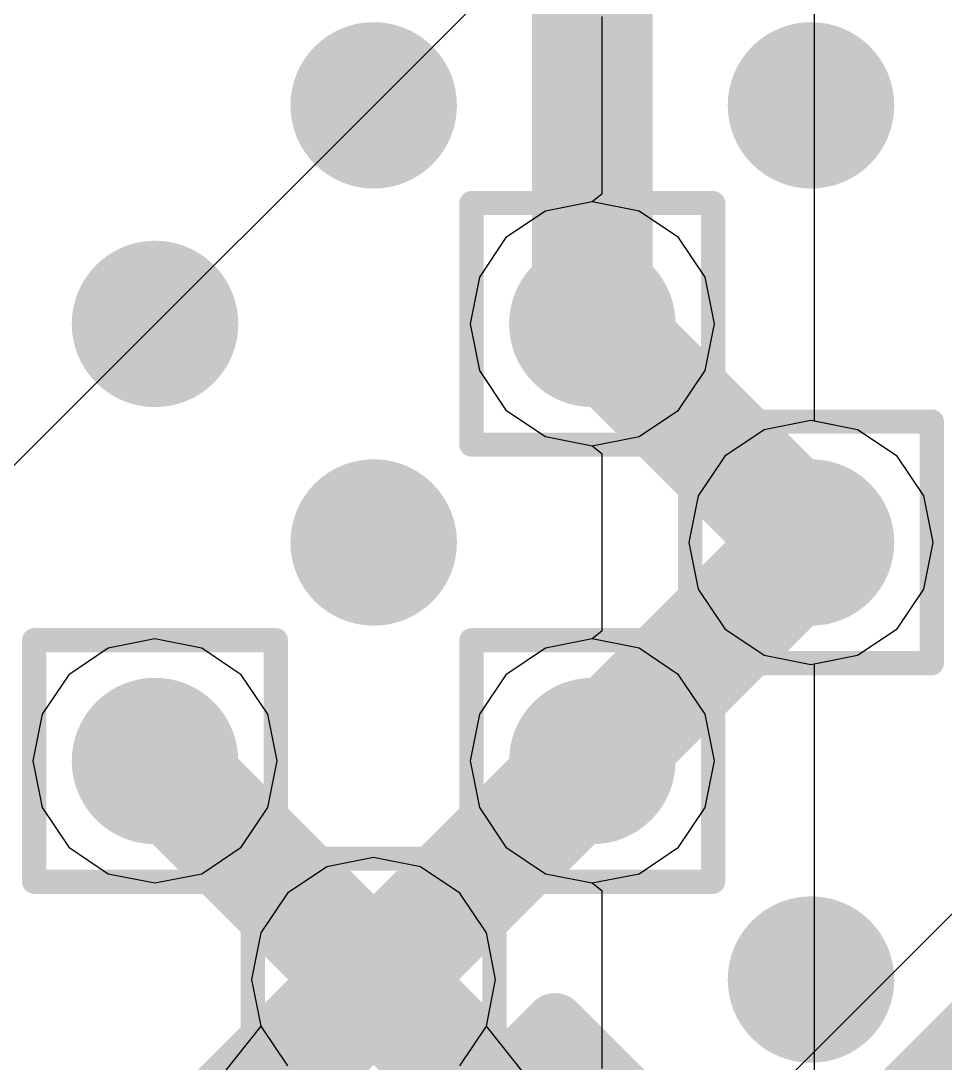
# Model space of a CAD drawing. Header units: inches. Extents: x -6 to 284, y -12 to 154.
# Drawn here: x 53.666 to 55.609, y 13.156 to 15.348 of the extents above; entities that cross this region are included whole.
import ezdxf

# ---------------------------------------------------------------- set-up
doc = ezdxf.new("R2010")
doc.units = ezdxf.units.IN
for name, color, linetype in [('Bottom Layer', 5, 'Continuous'), ('Bottom Overlay', 54, 'Continuous'), ('Bottom Paste', 16, 'Continuous'), ('Bottom Solder', 6, 'Continuous'), ('Drill Drawing', 1, 'Continuous'), ('GND-1', 16, 'Continuous'), ('GND-2', 90, 'Continuous'), ('GND-3', 216, 'Continuous'), ('GND-4', 54, 'Continuous'), ('PWR-1', 156, 'Continuous'), ('PWR-2', 130, 'Continuous'), ('Signal L1', 76, 'Continuous'), ('Signal L2', 6, 'Continuous'), ('Top Layer', 1, 'Continuous'), ('Top Paste', 8, 'Continuous'), ('Top Solder', 216, 'Continuous'), ('Via Holes', 16, 'Continuous')]:
    doc.layers.add(name, color=color, linetype=linetype)

# ---------------------------------------------------------------- blocks, each defined once
blk = doc.blocks.new('BGA_565_15_5_14_4__132')
at = {"layer": 'Top Layer'}
h = blk.add_hatch(color=1, dxfattribs=at)
edge = h.paths.add_edge_path()
edge.add_arc((-4.225, -2.925), 0.125, 0, 360)
h = blk.add_hatch(color=1, dxfattribs=at)
edge = h.paths.add_edge_path()
edge.add_arc((-4.875, -3.575), 0.125, 0, 360)
h = blk.add_hatch(color=1, dxfattribs=at)
edge = h.paths.add_edge_path()
edge.add_arc((-4.225, -3.575), 0.125, 0, 360)
h = blk.add_hatch(color=1, dxfattribs=at)
edge = h.paths.add_edge_path()
edge.add_arc((-3.575, -3.575), 0.125, 0, 360)
h = blk.add_hatch(color=1, dxfattribs=at)
edge = h.paths.add_edge_path()
edge.add_arc((-5.525, -4.225), 0.125, 0, 360)
h = blk.add_hatch(color=1, dxfattribs=at)
edge = h.paths.add_edge_path()
edge.add_arc((-4.875, -4.225), 0.125, 0, 360)
h = blk.add_hatch(color=1, dxfattribs=at)
edge = h.paths.add_edge_path()
edge.add_arc((-4.225, -4.225), 0.125, 0, 360)
h = blk.add_hatch(color=1, dxfattribs=at)
edge = h.paths.add_edge_path()
edge.add_arc((-3.575, -4.225), 0.125, 0, 360)
h = blk.add_hatch(color=1, dxfattribs=at)
edge = h.paths.add_edge_path()
edge.add_arc((-4.875, -4.875), 0.125, 0, 360)
h = blk.add_hatch(color=1, dxfattribs=at)
edge = h.paths.add_edge_path()
edge.add_arc((-4.225, -4.875), 0.125, 0, 360)
at = {"layer": 'Top Paste'}
h = blk.add_hatch(color=8, dxfattribs=at)
edge = h.paths.add_edge_path()
edge.add_arc((-4.225, -2.925), 0.125, 0, 360)
h = blk.add_hatch(color=8, dxfattribs=at)
edge = h.paths.add_edge_path()
edge.add_arc((-4.875, -3.575), 0.125, 0, 360)
h = blk.add_hatch(color=8, dxfattribs=at)
edge = h.paths.add_edge_path()
edge.add_arc((-4.225, -3.575), 0.125, 0, 360)
h = blk.add_hatch(color=8, dxfattribs=at)
edge = h.paths.add_edge_path()
edge.add_arc((-3.575, -3.575), 0.125, 0, 360)
h = blk.add_hatch(color=8, dxfattribs=at)
edge = h.paths.add_edge_path()
edge.add_arc((-5.525, -4.225), 0.125, 0, 360)
h = blk.add_hatch(color=8, dxfattribs=at)
edge = h.paths.add_edge_path()
edge.add_arc((-4.875, -4.225), 0.125, 0, 360)
h = blk.add_hatch(color=8, dxfattribs=at)
edge = h.paths.add_edge_path()
edge.add_arc((-4.225, -4.225), 0.125, 0, 360)
h = blk.add_hatch(color=8, dxfattribs=at)
edge = h.paths.add_edge_path()
edge.add_arc((-3.575, -4.225), 0.125, 0, 360)
h = blk.add_hatch(color=8, dxfattribs=at)
edge = h.paths.add_edge_path()
edge.add_arc((-4.875, -4.875), 0.125, 0, 360)
h = blk.add_hatch(color=8, dxfattribs=at)
edge = h.paths.add_edge_path()
edge.add_arc((-4.225, -4.875), 0.125, 0, 360)
at = {"layer": 'Top Solder'}
h = blk.add_hatch(color=216, dxfattribs=at)
edge = h.paths.add_edge_path()
edge.add_arc((-4.225, -2.925), 0.175, 0, 360)
h = blk.add_hatch(color=216, dxfattribs=at)
edge = h.paths.add_edge_path()
edge.add_arc((-4.875, -3.575), 0.175, 0, 360)
h = blk.add_hatch(color=216, dxfattribs=at)
edge = h.paths.add_edge_path()
edge.add_arc((-4.225, -3.575), 0.175, 0, 360)
h = blk.add_hatch(color=216, dxfattribs=at)
edge = h.paths.add_edge_path()
edge.add_arc((-3.575, -3.575), 0.175, 0, 360)
h = blk.add_hatch(color=216, dxfattribs=at)
edge = h.paths.add_edge_path()
edge.add_arc((-5.525, -4.225), 0.175, 0, 360)
h = blk.add_hatch(color=216, dxfattribs=at)
edge = h.paths.add_edge_path()
edge.add_arc((-4.875, -4.225), 0.175, 0, 360)
h = blk.add_hatch(color=216, dxfattribs=at)
edge = h.paths.add_edge_path()
edge.add_arc((-4.225, -4.225), 0.175, 0, 360)
h = blk.add_hatch(color=216, dxfattribs=at)
edge = h.paths.add_edge_path()
edge.add_arc((-3.575, -4.225), 0.175, 0, 360)
h = blk.add_hatch(color=216, dxfattribs=at)
edge = h.paths.add_edge_path()
edge.add_arc((-4.875, -4.875), 0.175, 0, 360)
h = blk.add_hatch(color=216, dxfattribs=at)
edge = h.paths.add_edge_path()
edge.add_arc((-4.225, -4.875), 0.175, 0, 360)
blk = doc.blocks.new('CAP_0201_B_361')
at = {"layer": 'Bottom Layer'}
for points in [[(-0.45, 0.15), (-0.15, 0.15), (-0.15, -0.15), (-0.45, -0.15)], [(0.15, 0.15), (0.45, 0.15), (0.45, -0.15), (0.15, -0.15)]]:
    blk.add_hatch(color=5, dxfattribs=at).paths.add_polyline_path(points)
at = {"layer": 'Bottom Paste'}
for points in [[(-0.45, 0.15), (-0.15, 0.15), (-0.15, -0.15), (-0.45, -0.15)], [(0.15, 0.15), (0.45, 0.15), (0.45, -0.15), (0.15, -0.15)]]:
    blk.add_hatch(color=16, dxfattribs=at).paths.add_polyline_path(points)
at = {"layer": 'Bottom Solder'}
for points in [[(-0.505, 0.205), (-0.095, 0.205), (-0.095, -0.205), (-0.505, -0.205)], [(0.095, 0.205), (0.505, 0.205), (0.505, -0.205), (0.095, -0.205)]]:
    blk.add_hatch(color=6, dxfattribs=at).paths.add_polyline_path(points)
at = {"layer": 'Bottom Overlay'}
for points in [[(-0.5334, 0.2286, 0.127, 0.127, 0), (-0.2032, 0.2286, 0.127, 0.127, 0)], [(-0.5334, -0.2286, 0.127, 0.127, 0), (-0.5334, 0.2286, 0.127, 0.127, 0)], [(0.2032, 0.2286, 0.127, 0.127, 0), (0.5334, 0.2286, 0.127, 0.127, 0)], [(0.5334, -0.2286, 0.127, 0.127, 0), (0.5334, 0.2286, 0.127, 0.127, 0)], [(-0.5334, -0.2286, 0.127, 0.127, 0), (-0.2032, -0.2286, 0.127, 0.127, 0)], [(0.2032, -0.2286, 0.127, 0.127, 0), (0.5334, -0.2286, 0.127, 0.127, 0)]]:
    blk.add_lwpolyline(points, format="xyseb", dxfattribs=at)
for points in [[(-0.5651, 0.2286, 0.0635, 0.0635, 1), (-0.5016, 0.2286, 0.0635, 0.0635, 1)], [(-0.5651, 0.2286, 0.0635, 0.0635, 1), (-0.5016, 0.2286, 0.0635, 0.0635, 1)], [(-0.2349, 0.2286, 0.0635, 0.0635, 1), (-0.1714, 0.2286, 0.0635, 0.0635, 1)], [(0.1714, 0.2286, 0.0635, 0.0635, 1), (0.2349, 0.2286, 0.0635, 0.0635, 1)], [(0.5016, 0.2286, 0.0635, 0.0635, 1), (0.5651, 0.2286, 0.0635, 0.0635, 1)], [(0.5016, 0.2286, 0.0635, 0.0635, 1), (0.5651, 0.2286, 0.0635, 0.0635, 1)], [(-0.5651, -0.2286, 0.0635, 0.0635, 1), (-0.5016, -0.2286, 0.0635, 0.0635, 1)], [(-0.5651, -0.2286, 0.0635, 0.0635, 1), (-0.5016, -0.2286, 0.0635, 0.0635, 1)], [(-0.2349, -0.2286, 0.0635, 0.0635, 1), (-0.1714, -0.2286, 0.0635, 0.0635, 1)], [(0.1714, -0.2286, 0.0635, 0.0635, 1), (0.2349, -0.2286, 0.0635, 0.0635, 1)], [(0.5016, -0.2286, 0.0635, 0.0635, 1), (0.5651, -0.2286, 0.0635, 0.0635, 1)], [(0.5016, -0.2286, 0.0635, 0.0635, 1), (0.5651, -0.2286, 0.0635, 0.0635, 1)]]:
    blk.add_lwpolyline(points, format="xyseb", close=True, dxfattribs=at)

msp = doc.modelspace()

# ---------------------------------------------------------------- hatches: boundary and pattern name
at = {"layer": 'Bottom Layer'}
h = msp.add_hatch(color=5, dxfattribs=at)
edge = h.paths.add_edge_path()
edge.add_arc((54.8674, 14.7107), 0.15, 0, 360)
h = msp.add_hatch(color=5, dxfattribs=at)
edge = h.paths.add_edge_path()
edge.add_arc((55.3271, 14.251), 0.15, 0, 360)
h = msp.add_hatch(color=5, dxfattribs=at)
edge = h.paths.add_edge_path()
edge.add_arc((53.9482, 13.7914), 0.15, 0, 360)
h = msp.add_hatch(color=5, dxfattribs=at)
edge = h.paths.add_edge_path()
edge.add_arc((54.8674, 13.7914), 0.15, 0, 360)
h = msp.add_hatch(color=5, dxfattribs=at)
edge = h.paths.add_edge_path()
edge.add_arc((54.4078, 13.3318), 0.15, 0, 360)
at = {"layer": 'GND-1'}
h = msp.add_hatch(color=16, dxfattribs=at)
edge = h.paths.add_edge_path()
edge.add_arc((54.8674, 14.7107), 0.15, 0, 360)
h = msp.add_hatch(color=16, dxfattribs=at)
edge = h.paths.add_edge_path()
edge.add_arc((55.3271, 14.251), 0.15, 0, 360)
h = msp.add_hatch(color=16, dxfattribs=at)
edge = h.paths.add_edge_path()
edge.add_arc((53.9482, 13.7914), 0.15, 0, 360)
h = msp.add_hatch(color=16, dxfattribs=at)
edge = h.paths.add_edge_path()
edge.add_arc((54.8674, 13.7914), 0.15, 0, 360)
h = msp.add_hatch(color=16, dxfattribs=at)
edge = h.paths.add_edge_path()
edge.add_arc((54.4078, 13.3318), 0.15, 0, 360)
at = {"layer": 'GND-2'}
h = msp.add_hatch(color=90, dxfattribs=at)
edge = h.paths.add_edge_path()
edge.add_arc((54.8674, 14.7107), 0.15, 0, 360)
h = msp.add_hatch(color=90, dxfattribs=at)
edge = h.paths.add_edge_path()
edge.add_arc((55.3271, 14.251), 0.15, 0, 360)
h = msp.add_hatch(color=90, dxfattribs=at)
edge = h.paths.add_edge_path()
edge.add_arc((53.9482, 13.7914), 0.15, 0, 360)
h = msp.add_hatch(color=90, dxfattribs=at)
edge = h.paths.add_edge_path()
edge.add_arc((54.8674, 13.7914), 0.15, 0, 360)
h = msp.add_hatch(color=90, dxfattribs=at)
edge = h.paths.add_edge_path()
edge.add_arc((54.4078, 13.3318), 0.15, 0, 360)
at = {"layer": 'GND-3'}
h = msp.add_hatch(color=216, dxfattribs=at)
edge = h.paths.add_edge_path()
edge.add_arc((54.8674, 14.7107), 0.15, 0, 360)
h = msp.add_hatch(color=216, dxfattribs=at)
edge = h.paths.add_edge_path()
edge.add_arc((55.3271, 14.251), 0.15, 0, 360)
h = msp.add_hatch(color=216, dxfattribs=at)
edge = h.paths.add_edge_path()
edge.add_arc((53.9482, 13.7914), 0.15, 0, 360)
h = msp.add_hatch(color=216, dxfattribs=at)
edge = h.paths.add_edge_path()
edge.add_arc((54.8674, 13.7914), 0.15, 0, 360)
h = msp.add_hatch(color=216, dxfattribs=at)
edge = h.paths.add_edge_path()
edge.add_arc((54.4078, 13.3318), 0.15, 0, 360)
at = {"layer": 'GND-4'}
h = msp.add_hatch(color=54, dxfattribs=at)
edge = h.paths.add_edge_path()
edge.add_arc((54.8674, 14.7107), 0.15, 0, 360)
h = msp.add_hatch(color=54, dxfattribs=at)
edge = h.paths.add_edge_path()
edge.add_arc((55.3271, 14.251), 0.15, 0, 360)
h = msp.add_hatch(color=54, dxfattribs=at)
edge = h.paths.add_edge_path()
edge.add_arc((53.9482, 13.7914), 0.15, 0, 360)
h = msp.add_hatch(color=54, dxfattribs=at)
edge = h.paths.add_edge_path()
edge.add_arc((54.8674, 13.7914), 0.15, 0, 360)
h = msp.add_hatch(color=54, dxfattribs=at)
edge = h.paths.add_edge_path()
edge.add_arc((54.4078, 13.3318), 0.15, 0, 360)
at = {"layer": 'PWR-1'}
h = msp.add_hatch(color=156, dxfattribs=at)
edge = h.paths.add_edge_path()
edge.add_arc((54.8674, 14.7107), 0.15, 0, 360)
h = msp.add_hatch(color=156, dxfattribs=at)
edge = h.paths.add_edge_path()
edge.add_arc((55.3271, 14.251), 0.15, 0, 360)
h = msp.add_hatch(color=156, dxfattribs=at)
edge = h.paths.add_edge_path()
edge.add_arc((53.9482, 13.7914), 0.15, 0, 360)
h = msp.add_hatch(color=156, dxfattribs=at)
edge = h.paths.add_edge_path()
edge.add_arc((54.8674, 13.7914), 0.15, 0, 360)
h = msp.add_hatch(color=156, dxfattribs=at)
edge = h.paths.add_edge_path()
edge.add_arc((54.4078, 13.3318), 0.15, 0, 360)
at = {"layer": 'PWR-2'}
h = msp.add_hatch(color=130, dxfattribs=at)
edge = h.paths.add_edge_path()
edge.add_arc((54.8674, 14.7107), 0.15, 0, 360)
h = msp.add_hatch(color=130, dxfattribs=at)
edge = h.paths.add_edge_path()
edge.add_arc((55.3271, 14.251), 0.15, 0, 360)
h = msp.add_hatch(color=130, dxfattribs=at)
edge = h.paths.add_edge_path()
edge.add_arc((53.9482, 13.7914), 0.15, 0, 360)
h = msp.add_hatch(color=130, dxfattribs=at)
edge = h.paths.add_edge_path()
edge.add_arc((54.8674, 13.7914), 0.15, 0, 360)
h = msp.add_hatch(color=130, dxfattribs=at)
edge = h.paths.add_edge_path()
edge.add_arc((54.4078, 13.3318), 0.15, 0, 360)
at = {"layer": 'Signal L1'}
h = msp.add_hatch(color=76, dxfattribs=at)
edge = h.paths.add_edge_path()
edge.add_arc((54.8674, 14.7107), 0.15, 0, 360)
h = msp.add_hatch(color=76, dxfattribs=at)
edge = h.paths.add_edge_path()
edge.add_arc((55.3271, 14.251), 0.15, 0, 360)
h = msp.add_hatch(color=76, dxfattribs=at)
edge = h.paths.add_edge_path()
edge.add_arc((53.9482, 13.7914), 0.15, 0, 360)
h = msp.add_hatch(color=76, dxfattribs=at)
edge = h.paths.add_edge_path()
edge.add_arc((54.8674, 13.7914), 0.15, 0, 360)
h = msp.add_hatch(color=76, dxfattribs=at)
edge = h.paths.add_edge_path()
edge.add_arc((54.4078, 13.3318), 0.15, 0, 360)
at = {"layer": 'Signal L2'}
h = msp.add_hatch(color=6, dxfattribs=at)
edge = h.paths.add_edge_path()
edge.add_arc((54.8674, 14.7107), 0.15, 0, 360)
h = msp.add_hatch(color=6, dxfattribs=at)
edge = h.paths.add_edge_path()
edge.add_arc((55.3271, 14.251), 0.15, 0, 360)
h = msp.add_hatch(color=6, dxfattribs=at)
edge = h.paths.add_edge_path()
edge.add_arc((53.9482, 13.7914), 0.15, 0, 360)
h = msp.add_hatch(color=6, dxfattribs=at)
edge = h.paths.add_edge_path()
edge.add_arc((54.8674, 13.7914), 0.15, 0, 360)
h = msp.add_hatch(color=6, dxfattribs=at)
edge = h.paths.add_edge_path()
edge.add_arc((54.4078, 13.3318), 0.15, 0, 360)
at = {"layer": 'Top Layer'}
h = msp.add_hatch(color=1, dxfattribs=at)
edge = h.paths.add_edge_path()
edge.add_arc((54.8674, 14.7107), 0.15, 0, 360)
h = msp.add_hatch(color=1, dxfattribs=at)
edge = h.paths.add_edge_path()
edge.add_arc((55.3271, 14.251), 0.15, 0, 360)
h = msp.add_hatch(color=1, dxfattribs=at)
edge = h.paths.add_edge_path()
edge.add_arc((53.9482, 13.7914), 0.15, 0, 360)
h = msp.add_hatch(color=1, dxfattribs=at)
edge = h.paths.add_edge_path()
edge.add_arc((54.8674, 13.7914), 0.15, 0, 360)
h = msp.add_hatch(color=1, dxfattribs=at)
edge = h.paths.add_edge_path()
edge.add_arc((54.4078, 13.3318), 0.15, 0, 360)
at = {"layer": 'Via Holes'}
h = msp.add_hatch(color=7, dxfattribs=at)
edge = h.paths.add_edge_path()
edge.add_arc((54.8674, 14.7107), 0.075, 0, 360)
h = msp.add_hatch(color=7, dxfattribs=at)
edge = h.paths.add_edge_path()
edge.add_arc((55.3271, 14.251), 0.075, 0, 360)
h = msp.add_hatch(color=7, dxfattribs=at)
edge = h.paths.add_edge_path()
edge.add_arc((53.9482, 13.7914), 0.075, 0, 360)
h = msp.add_hatch(color=7, dxfattribs=at)
edge = h.paths.add_edge_path()
edge.add_arc((54.8674, 13.7914), 0.075, 0, 360)
h = msp.add_hatch(color=7, dxfattribs=at)
edge = h.paths.add_edge_path()
edge.add_arc((54.4078, 13.3318), 0.075, 0, 360)

# ---------------------------------------------------------------- linework, layer by layer
at = {"layer": 'Bottom Layer'}
msp.add_line((56.5248, 14.3712), (55.0738, 12.9202), dxfattribs=at)
msp.add_lwpolyline([(55.2203, 12.7737, 0.1524, 0.1524, 0), (56.6714, 14.2247, 0.1524, 0.1524, 0)], format="xyseb", dxfattribs=at)
at = {"layer": 'Drill Drawing'}
for points in [[(54.6134, 14.9647, 0.0508, 0.0508, 0), (55.1214, 14.9647, 0.0508, 0.0508, 0)], [(54.6134, 14.4567, 0.0508, 0.0508, 0), (54.6134, 14.9647, 0.0508, 0.0508, 0)], [(55.1214, 14.4567, 0.0508, 0.0508, 0), (55.1214, 14.9647, 0.0508, 0.0508, 0)], [(55.0731, 14.505, 0.0508, 0.0508, 0), (55.5811, 14.505, 0.0508, 0.0508, 0)], [(55.0731, 13.997, 0.0508, 0.0508, 0), (55.0731, 14.505, 0.0508, 0.0508, 0)], [(55.5811, 13.997, 0.0508, 0.0508, 0), (55.5811, 14.505, 0.0508, 0.0508, 0)], [(54.6134, 14.4567, 0.0508, 0.0508, 0), (55.1214, 14.4567, 0.0508, 0.0508, 0)], [(53.6942, 14.0454, 0.0508, 0.0508, 0), (54.2022, 14.0454, 0.0508, 0.0508, 0)], [(53.6942, 13.5374, 0.0508, 0.0508, 0), (53.6942, 14.0454, 0.0508, 0.0508, 0)], [(54.2022, 13.5374, 0.0508, 0.0508, 0), (54.2022, 14.0454, 0.0508, 0.0508, 0)], [(54.6134, 14.0454, 0.0508, 0.0508, 0), (55.1214, 14.0454, 0.0508, 0.0508, 0)], [(54.6134, 13.5374, 0.0508, 0.0508, 0), (54.6134, 14.0454, 0.0508, 0.0508, 0)], [(55.1214, 13.5374, 0.0508, 0.0508, 0), (55.1214, 14.0454, 0.0508, 0.0508, 0)], [(55.0731, 13.997, 0.0508, 0.0508, 0), (55.5811, 13.997, 0.0508, 0.0508, 0)], [(54.1538, 13.5858, 0.0508, 0.0508, 0), (54.6618, 13.5858, 0.0508, 0.0508, 0)], [(54.1538, 13.0778, 0.0508, 0.0508, 0), (54.1538, 13.5858, 0.0508, 0.0508, 0)], [(54.6618, 13.0778, 0.0508, 0.0508, 0), (54.6618, 13.5858, 0.0508, 0.0508, 0)], [(53.6942, 13.5374, 0.0508, 0.0508, 0), (54.2022, 13.5374, 0.0508, 0.0508, 0)], [(54.6134, 13.5374, 0.0508, 0.0508, 0), (55.1214, 13.5374, 0.0508, 0.0508, 0)]]:
    msp.add_lwpolyline(points, format="xyseb", dxfattribs=at)
for points in [[(54.6007, 14.9647, 0.0254, 0.0254, 1), (54.6261, 14.9647, 0.0254, 0.0254, 1)], [(54.6007, 14.9647, 0.0254, 0.0254, 1), (54.6261, 14.9647, 0.0254, 0.0254, 1)], [(55.1087, 14.9647, 0.0254, 0.0254, 1), (55.1341, 14.9647, 0.0254, 0.0254, 1)], [(55.1087, 14.9647, 0.0254, 0.0254, 1), (55.1341, 14.9647, 0.0254, 0.0254, 1)], [(55.0604, 14.505, 0.0254, 0.0254, 1), (55.0858, 14.505, 0.0254, 0.0254, 1)], [(55.0604, 14.505, 0.0254, 0.0254, 1), (55.0858, 14.505, 0.0254, 0.0254, 1)], [(55.5684, 14.505, 0.0254, 0.0254, 1), (55.5938, 14.505, 0.0254, 0.0254, 1)], [(55.5684, 14.505, 0.0254, 0.0254, 1), (55.5938, 14.505, 0.0254, 0.0254, 1)], [(54.6007, 14.4567, 0.0254, 0.0254, 1), (54.6261, 14.4567, 0.0254, 0.0254, 1)], [(54.6007, 14.4567, 0.0254, 0.0254, 1), (54.6261, 14.4567, 0.0254, 0.0254, 1)], [(55.1087, 14.4567, 0.0254, 0.0254, 1), (55.1341, 14.4567, 0.0254, 0.0254, 1)], [(55.1087, 14.4567, 0.0254, 0.0254, 1), (55.1341, 14.4567, 0.0254, 0.0254, 1)], [(53.6815, 14.0454, 0.0254, 0.0254, 1), (53.7069, 14.0454, 0.0254, 0.0254, 1)], [(53.6815, 14.0454, 0.0254, 0.0254, 1), (53.7069, 14.0454, 0.0254, 0.0254, 1)], [(54.1895, 14.0454, 0.0254, 0.0254, 1), (54.2149, 14.0454, 0.0254, 0.0254, 1)], [(54.1895, 14.0454, 0.0254, 0.0254, 1), (54.2149, 14.0454, 0.0254, 0.0254, 1)], [(54.6007, 14.0454, 0.0254, 0.0254, 1), (54.6261, 14.0454, 0.0254, 0.0254, 1)], [(54.6007, 14.0454, 0.0254, 0.0254, 1), (54.6261, 14.0454, 0.0254, 0.0254, 1)], [(55.1087, 14.0454, 0.0254, 0.0254, 1), (55.1341, 14.0454, 0.0254, 0.0254, 1)], [(55.1087, 14.0454, 0.0254, 0.0254, 1), (55.1341, 14.0454, 0.0254, 0.0254, 1)], [(55.0604, 13.997, 0.0254, 0.0254, 1), (55.0858, 13.997, 0.0254, 0.0254, 1)], [(55.0604, 13.997, 0.0254, 0.0254, 1), (55.0858, 13.997, 0.0254, 0.0254, 1)], [(55.5684, 13.997, 0.0254, 0.0254, 1), (55.5938, 13.997, 0.0254, 0.0254, 1)], [(55.5684, 13.997, 0.0254, 0.0254, 1), (55.5938, 13.997, 0.0254, 0.0254, 1)], [(54.1411, 13.5858, 0.0254, 0.0254, 1), (54.1665, 13.5858, 0.0254, 0.0254, 1)], [(54.1411, 13.5858, 0.0254, 0.0254, 1), (54.1665, 13.5858, 0.0254, 0.0254, 1)], [(54.6491, 13.5858, 0.0254, 0.0254, 1), (54.6745, 13.5858, 0.0254, 0.0254, 1)], [(54.6491, 13.5858, 0.0254, 0.0254, 1), (54.6745, 13.5858, 0.0254, 0.0254, 1)], [(53.6815, 13.5374, 0.0254, 0.0254, 1), (53.7069, 13.5374, 0.0254, 0.0254, 1)], [(53.6815, 13.5374, 0.0254, 0.0254, 1), (53.7069, 13.5374, 0.0254, 0.0254, 1)], [(54.1895, 13.5374, 0.0254, 0.0254, 1), (54.2149, 13.5374, 0.0254, 0.0254, 1)], [(54.1895, 13.5374, 0.0254, 0.0254, 1), (54.2149, 13.5374, 0.0254, 0.0254, 1)], [(54.6007, 13.5374, 0.0254, 0.0254, 1), (54.6261, 13.5374, 0.0254, 0.0254, 1)], [(54.6007, 13.5374, 0.0254, 0.0254, 1), (54.6261, 13.5374, 0.0254, 0.0254, 1)], [(55.1087, 13.5374, 0.0254, 0.0254, 1), (55.1341, 13.5374, 0.0254, 0.0254, 1)], [(55.1087, 13.5374, 0.0254, 0.0254, 1), (55.1341, 13.5374, 0.0254, 0.0254, 1)]]:
    msp.add_lwpolyline(points, format="xyseb", close=True, dxfattribs=at)
at = {"layer": 'PWR-1'}
for p, q in [((54.8674, 14.9672), (54.7693, 14.9477)), ((54.9656, 14.9477), (54.8674, 14.9672)), ((54.7693, 14.9477), (54.686, 14.8921)), ((55.0488, 14.8921), (54.9656, 14.9477)), ((54.686, 14.8921), (54.6304, 14.8088)), ((55.1044, 14.8088), (55.0488, 14.8921)), ((54.6304, 14.8088), (54.6109, 14.7107)), ((55.124, 14.7107), (55.1044, 14.8088)), ((54.6109, 14.7107), (54.6304, 14.6125)), ((55.1044, 14.6125), (55.124, 14.7107)), ((54.6304, 14.6125), (54.686, 14.5293)), ((55.0488, 14.5293), (55.1044, 14.6125)), ((54.686, 14.5293), (54.7693, 14.4737)), ((54.9656, 14.4737), (55.0488, 14.5293)), ((55.3271, 14.5076), (55.2289, 14.488)), ((55.4252, 14.488), (55.3271, 14.5076)), ((54.7693, 14.4737), (54.8674, 14.4541)), ((54.8674, 14.4541), (54.9656, 14.4737)), ((55.2289, 14.488), (55.1457, 14.4324)), ((55.5084, 14.4324), (55.4252, 14.488)), ((55.1457, 14.4324), (55.09, 14.3492)), ((55.5641, 14.3492), (55.5084, 14.4324)), ((55.09, 14.3492), (55.0705, 14.251)), ((55.5836, 14.251), (55.5641, 14.3492)), ((55.0705, 14.251), (55.09, 14.1529)), ((55.5641, 14.1529), (55.5836, 14.251)), ((55.09, 14.1529), (55.1457, 14.0696)), ((55.5084, 14.0696), (55.5641, 14.1529)), ((55.1457, 14.0696), (55.2289, 14.014)), ((55.4252, 14.014), (55.5084, 14.0696)), ((53.85, 14.0284), (53.7668, 13.9728)), ((53.9482, 14.048), (53.85, 14.0284)), ((54.0464, 14.0284), (53.9482, 14.048)), ((54.1296, 13.9728), (54.0464, 14.0284)), ((54.7693, 14.0284), (54.686, 13.9728)), ((54.8674, 14.048), (54.7693, 14.0284)), ((54.9656, 14.0284), (54.8674, 14.048)), ((55.0488, 13.9728), (54.9656, 14.0284)), ((55.2289, 14.014), (55.3271, 13.9945)), ((55.3271, 13.9945), (55.4252, 14.014)), ((53.7668, 13.9728), (53.7112, 13.8896)), ((54.1852, 13.8896), (54.1296, 13.9728)), ((54.686, 13.9728), (54.6304, 13.8896)), ((55.1044, 13.8896), (55.0488, 13.9728)), ((53.7112, 13.8896), (53.6917, 13.7914)), ((54.2047, 13.7914), (54.1852, 13.8896)), ((54.6304, 13.8896), (54.6109, 13.7914)), ((55.124, 13.7914), (55.1044, 13.8896)), ((53.6917, 13.7914), (53.7112, 13.6933)), ((54.1852, 13.6933), (54.2047, 13.7914)), ((54.6109, 13.7914), (54.6304, 13.6933)), ((55.1044, 13.6933), (55.124, 13.7914)), ((53.7112, 13.6933), (53.7668, 13.61)), ((54.1296, 13.61), (54.1852, 13.6933)), ((54.6304, 13.6933), (54.686, 13.61)), ((55.0488, 13.61), (55.1044, 13.6933)), ((53.7668, 13.61), (53.85, 13.5544)), ((54.0464, 13.5544), (54.1296, 13.61)), ((54.686, 13.61), (54.7693, 13.5544)), ((54.9656, 13.5544), (55.0488, 13.61)), ((54.3096, 13.5688), (54.2264, 13.5132)), ((54.4078, 13.5883), (54.3096, 13.5688)), ((54.506, 13.5688), (54.4078, 13.5883)), ((54.5892, 13.5132), (54.506, 13.5688)), ((53.85, 13.5544), (53.9482, 13.5349)), ((53.9482, 13.5349), (54.0464, 13.5544)), ((54.7693, 13.5544), (54.8674, 13.5349)), ((54.8674, 13.5349), (54.9656, 13.5544)), ((54.2264, 13.5132), (54.1708, 13.43)), ((54.6448, 13.43), (54.5892, 13.5132)), ((54.1708, 13.43), (54.1513, 13.3318)), ((54.6643, 13.3318), (54.6448, 13.43)), ((54.1513, 13.3318), (54.1708, 13.2336)), ((54.6448, 13.2336), (54.6643, 13.3318)), ((54.1708, 13.2336), (54.0916, 13.1343)), ((54.724, 13.1343), (54.6448, 13.2336))]:
    msp.add_line(p, q, dxfattribs=at)
at = {"layer": 'PWR-2'}
for p, q in [((55.3345, 14.5061), (55.3345, 17.7681)), ((54.8872, 15.3572), (54.8872, 14.9834)), ((54.8872, 14.9834), (54.8674, 14.9672)), ((54.8674, 14.9672), (54.7693, 14.9477)), ((54.7693, 14.9477), (54.686, 14.8921)), ((54.686, 14.8921), (54.6304, 14.8088)), ((54.6304, 14.8088), (54.6109, 14.7107)), ((54.6109, 14.7107), (54.6304, 14.6125)), ((54.6304, 14.6125), (54.686, 14.5293)), ((54.686, 14.5293), (54.7693, 14.4737)), ((55.4252, 14.488), (55.3345, 14.5061)), ((54.7693, 14.4737), (54.8674, 14.4541)), ((55.5084, 14.4324), (55.4252, 14.488)), ((54.8674, 14.4541), (54.8872, 14.4379)), ((54.8872, 14.4379), (54.8872, 14.0642)), ((55.5641, 14.3492), (55.5084, 14.4324)), ((55.5836, 14.251), (55.5641, 14.3492)), ((55.5641, 14.1529), (55.5836, 14.251)), ((55.5084, 14.0696), (55.5641, 14.1529)), ((54.8872, 14.0642), (54.8674, 14.048)), ((55.4252, 14.014), (55.5084, 14.0696)), ((53.85, 14.0284), (53.7668, 13.9728)), ((53.9482, 14.048), (53.85, 14.0284)), ((54.0464, 14.0284), (53.9482, 14.048)), ((54.1296, 13.9728), (54.0464, 14.0284)), ((54.7693, 14.0284), (54.686, 13.9728)), ((54.8674, 14.048), (54.7693, 14.0284)), ((55.3345, 13.996), (55.4252, 14.014)), ((55.3345, 12.6676), (55.3345, 13.996)), ((53.7668, 13.9728), (53.7112, 13.8896)), ((54.1852, 13.8896), (54.1296, 13.9728)), ((54.686, 13.9728), (54.6304, 13.8896)), ((53.7112, 13.8896), (53.6917, 13.7914)), ((54.2047, 13.7914), (54.1852, 13.8896)), ((54.6304, 13.8896), (54.6109, 13.7914)), ((53.6917, 13.7914), (53.7112, 13.6933)), ((54.1852, 13.6933), (54.2047, 13.7914)), ((54.6109, 13.7914), (54.6304, 13.6933)), ((53.7112, 13.6933), (53.7668, 13.61)), ((54.1296, 13.61), (54.1852, 13.6933)), ((54.6304, 13.6933), (54.686, 13.61)), ((53.7668, 13.61), (53.85, 13.5544)), ((54.0464, 13.5544), (54.1296, 13.61)), ((54.686, 13.61), (54.7693, 13.5544)), ((54.3096, 13.5688), (54.2264, 13.5132)), ((54.4078, 13.5883), (54.3096, 13.5688)), ((54.506, 13.5688), (54.4078, 13.5883)), ((54.5892, 13.5132), (54.506, 13.5688)), ((53.85, 13.5544), (53.9482, 13.5349)), ((53.9482, 13.5349), (54.0464, 13.5544)), ((54.7693, 13.5544), (54.8674, 13.5349)), ((54.8674, 13.5349), (54.8872, 13.5187)), ((54.2264, 13.5132), (54.1708, 13.43)), ((54.6448, 13.43), (54.5892, 13.5132)), ((54.8872, 13.5187), (54.8872, 13.1449)), ((54.1708, 13.43), (54.1513, 13.3318)), ((54.6643, 13.3318), (54.6448, 13.43)), ((54.1513, 13.3318), (54.1708, 13.2336)), ((54.6448, 13.2336), (54.6643, 13.3318)), ((54.1708, 13.2336), (54.2264, 13.1504)), ((54.5892, 13.1504), (54.6448, 13.2336))]:
    msp.add_line(p, q, dxfattribs=at)
at = {"layer": 'Signal L2'}
for p, q in [((53.5218, 14.2832), (54.6867, 15.4481)), ((54.8674, 14.9672), (54.7693, 14.9477)), ((54.9656, 14.9477), (54.8674, 14.9672)), ((54.7693, 14.9477), (54.686, 14.8921)), ((55.0488, 14.8921), (54.9656, 14.9477)), ((54.686, 14.8921), (54.6304, 14.8088)), ((55.1044, 14.8088), (55.0488, 14.8921)), ((54.6304, 14.8088), (54.6109, 14.7107)), ((55.124, 14.7107), (55.1044, 14.8088)), ((54.6109, 14.7107), (54.6304, 14.6125)), ((55.1044, 14.6125), (55.124, 14.7107)), ((54.6304, 14.6125), (54.686, 14.5293)), ((55.0488, 14.5293), (55.1044, 14.6125)), ((54.686, 14.5293), (54.7693, 14.4737)), ((54.9656, 14.4737), (55.0488, 14.5293)), ((55.3271, 14.5076), (55.2289, 14.488)), ((55.4252, 14.488), (55.3271, 14.5076)), ((54.7693, 14.4737), (54.8674, 14.4541)), ((54.8674, 14.4541), (54.9656, 14.4737)), ((55.2289, 14.488), (55.1457, 14.4324)), ((55.5084, 14.4324), (55.4252, 14.488)), ((55.1457, 14.4324), (55.09, 14.3492)), ((55.5641, 14.3492), (55.5084, 14.4324)), ((55.09, 14.3492), (55.0705, 14.251)), ((55.5836, 14.251), (55.5641, 14.3492)), ((55.0705, 14.251), (55.09, 14.1529)), ((55.5641, 14.1529), (55.5836, 14.251)), ((55.09, 14.1529), (55.1457, 14.0696)), ((55.5084, 14.0696), (55.5641, 14.1529)), ((55.1457, 14.0696), (55.2289, 14.014)), ((55.4252, 14.014), (55.5084, 14.0696)), ((53.85, 14.0284), (53.7668, 13.9728)), ((53.9482, 14.048), (53.85, 14.0284)), ((54.0464, 14.0284), (53.9482, 14.048)), ((54.1296, 13.9728), (54.0464, 14.0284)), ((54.7693, 14.0284), (54.686, 13.9728)), ((54.8674, 14.048), (54.7693, 14.0284)), ((54.9656, 14.0284), (54.8674, 14.048)), ((55.0488, 13.9728), (54.9656, 14.0284)), ((55.2289, 14.014), (55.3271, 13.9945)), ((55.3271, 13.9945), (55.4252, 14.014)), ((53.7668, 13.9728), (53.7112, 13.8896)), ((54.1852, 13.8896), (54.1296, 13.9728)), ((54.686, 13.9728), (54.6304, 13.8896)), ((55.1044, 13.8896), (55.0488, 13.9728)), ((53.7112, 13.8896), (53.6917, 13.7914)), ((54.2047, 13.7914), (54.1852, 13.8896)), ((54.6304, 13.8896), (54.6109, 13.7914)), ((55.124, 13.7914), (55.1044, 13.8896)), ((53.6917, 13.7914), (53.7112, 13.6933)), ((54.1852, 13.6933), (54.2047, 13.7914)), ((54.6109, 13.7914), (54.6304, 13.6933)), ((55.1044, 13.6933), (55.124, 13.7914)), ((53.7112, 13.6933), (53.7668, 13.61)), ((54.1296, 13.61), (54.1852, 13.6933)), ((54.6304, 13.6933), (54.686, 13.61)), ((55.0488, 13.61), (55.1044, 13.6933)), ((53.7668, 13.61), (53.85, 13.5544)), ((54.0464, 13.5544), (54.1296, 13.61)), ((54.686, 13.61), (54.7693, 13.5544)), ((54.9656, 13.5544), (55.0488, 13.61)), ((54.3096, 13.5688), (54.2264, 13.5132)), ((54.4078, 13.5883), (54.3096, 13.5688)), ((54.506, 13.5688), (54.4078, 13.5883)), ((54.5892, 13.5132), (54.506, 13.5688)), ((53.85, 13.5544), (53.9482, 13.5349)), ((53.9482, 13.5349), (54.0464, 13.5544)), ((54.7693, 13.5544), (54.8674, 13.5349)), ((54.8674, 13.5349), (54.9656, 13.5544)), ((54.2264, 13.5132), (54.1708, 13.43)), ((54.6448, 13.43), (54.5892, 13.5132)), ((54.1708, 13.43), (54.1513, 13.3318)), ((54.6643, 13.3318), (54.6448, 13.43)), ((54.1513, 13.3318), (54.1708, 13.2336)), ((54.6448, 13.2336), (54.6643, 13.3318)), ((54.1708, 13.2336), (54.2264, 13.1504)), ((54.5892, 13.1504), (54.6448, 13.2336))]:
    msp.add_line(p, q, dxfattribs=at)
at = {"layer": 'Top Layer'}
for points in [[(54.8674, 14.7107, 0.254, 0.254, 0), (54.8674, 15.6299, 0.254, 0.254, 0)], [(54.8674, 14.7107, 0.254, 0.254, 0), (55.3271, 14.251, 0.254, 0.254, 0)], [(54.8674, 13.7914, 0.254, 0.254, 0), (55.3271, 14.251, 0.254, 0.254, 0)], [(53.9482, 13.7914, 0.254, 0.254, 0), (54.4078, 13.3318, 0.254, 0.254, 0)], [(54.4078, 13.3318, 0.254, 0.254, 0), (54.8674, 13.7914, 0.254, 0.254, 0)], [(53.9482, 12.8722, 0.254, 0.254, 0), (54.4078, 13.3318, 0.254, 0.254, 0)], [(54.4078, 13.3318, 0.254, 0.254, 0), (54.8674, 12.8722, 0.254, 0.254, 0)]]:
    msp.add_lwpolyline(points, format="xyseb", dxfattribs=at)
for points in [[(54.8039, 14.7107, 0.127, 0.127, 1), (54.9309, 14.7107, 0.127, 0.127, 1)], [(54.8039, 14.7107, 0.127, 0.127, 1), (54.9309, 14.7107, 0.127, 0.127, 1)], [(55.2636, 14.251, 0.127, 0.127, 1), (55.3906, 14.251, 0.127, 0.127, 1)], [(55.2636, 14.251, 0.127, 0.127, 1), (55.3906, 14.251, 0.127, 0.127, 1)], [(53.8847, 13.7914, 0.127, 0.127, 1), (54.0117, 13.7914, 0.127, 0.127, 1)], [(54.8039, 13.7914, 0.127, 0.127, 1), (54.9309, 13.7914, 0.127, 0.127, 1)], [(54.8039, 13.7914, 0.127, 0.127, 1), (54.9309, 13.7914, 0.127, 0.127, 1)], [(54.3443, 13.3318, 0.127, 0.127, 1), (54.4713, 13.3318, 0.127, 0.127, 1)], [(54.3443, 13.3318, 0.127, 0.127, 1), (54.4713, 13.3318, 0.127, 0.127, 1)], [(54.3443, 13.3318, 0.127, 0.127, 1), (54.4713, 13.3318, 0.127, 0.127, 1)], [(54.3443, 13.3318, 0.127, 0.127, 1), (54.4713, 13.3318, 0.127, 0.127, 1)]]:
    msp.add_lwpolyline(points, format="xyseb", close=True, dxfattribs=at)

# ---------------------------------------------------------------- block references
for name, p, rotation in [('BGA_565_15_5_14_4__132', (54.4079, 8.2759), 225), ('CAP_0201_B_361', (55.0044, 12.7011), 315)]:
    msp.add_blockref(name, p, dxfattribs=dict(rotation=rotation))

doc.saveas('drawing.dxf')
